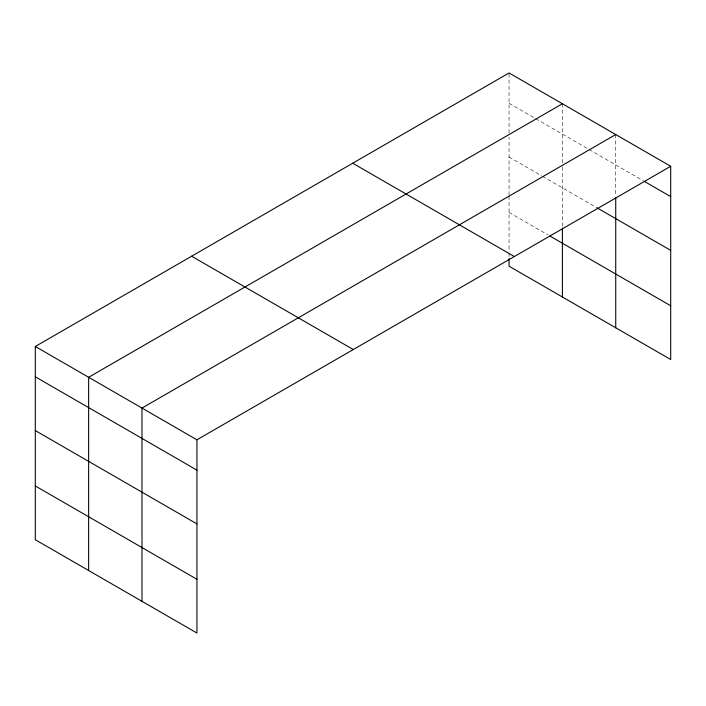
<?xml version="1.0" encoding="UTF-8"?>
<svg xmlns="http://www.w3.org/2000/svg" width="706" height="706" viewBox="0 0 706 706"><rect width="100%" height="100%" fill="white"/><g stroke="black" fill="none" stroke-linecap="round" stroke-linejoin="round"><path stroke-width="0.53" stroke-dasharray="3.53 2.65" d="M509.061 195.059L509.061 137.299M509.061 132.913L509.061 72.956M509.061 103.288L534.777 118.14M535.73 118.687L588.116 148.931M589.069 149.487L643.219 180.745M509.061 157.05L541.44 175.75M542.393 176.297L595.74 207.096M509.061 212.435L548.112 234.983M615.738 134.546L615.738 195.606M562.4 103.756L562.4 165.901M562.4 167.004L562.4 226.944M509.061 196.144L509.061 251.936M509.061 253.03L509.061 257.425"/><path stroke-width="1.06" d="M670.7 166.281L509.061 72.956L35.3 346.478L35.3 539.719L196.939 633.044L196.939 439.803L670.7 166.281L670.7 359.522L509.061 266.197L509.061 258.52M562.4 103.756L88.638 377.278L88.638 570.519M615.738 134.546L141.985 408.068L141.985 601.318M644.172 181.292L670.7 196.612M596.694 207.643L670.7 250.374M550.018 236.086L670.7 305.76M352.718 163.218L514.356 256.543M191.644 256.216L353.282 349.541M35.3 346.478L196.939 439.803M35.3 376.81L196.939 470.134M35.3 430.572L196.939 523.896M35.3 485.957L196.939 579.282M615.738 197.795L615.738 327.796M562.4 228.029L562.4 296.997"/></g></svg>
